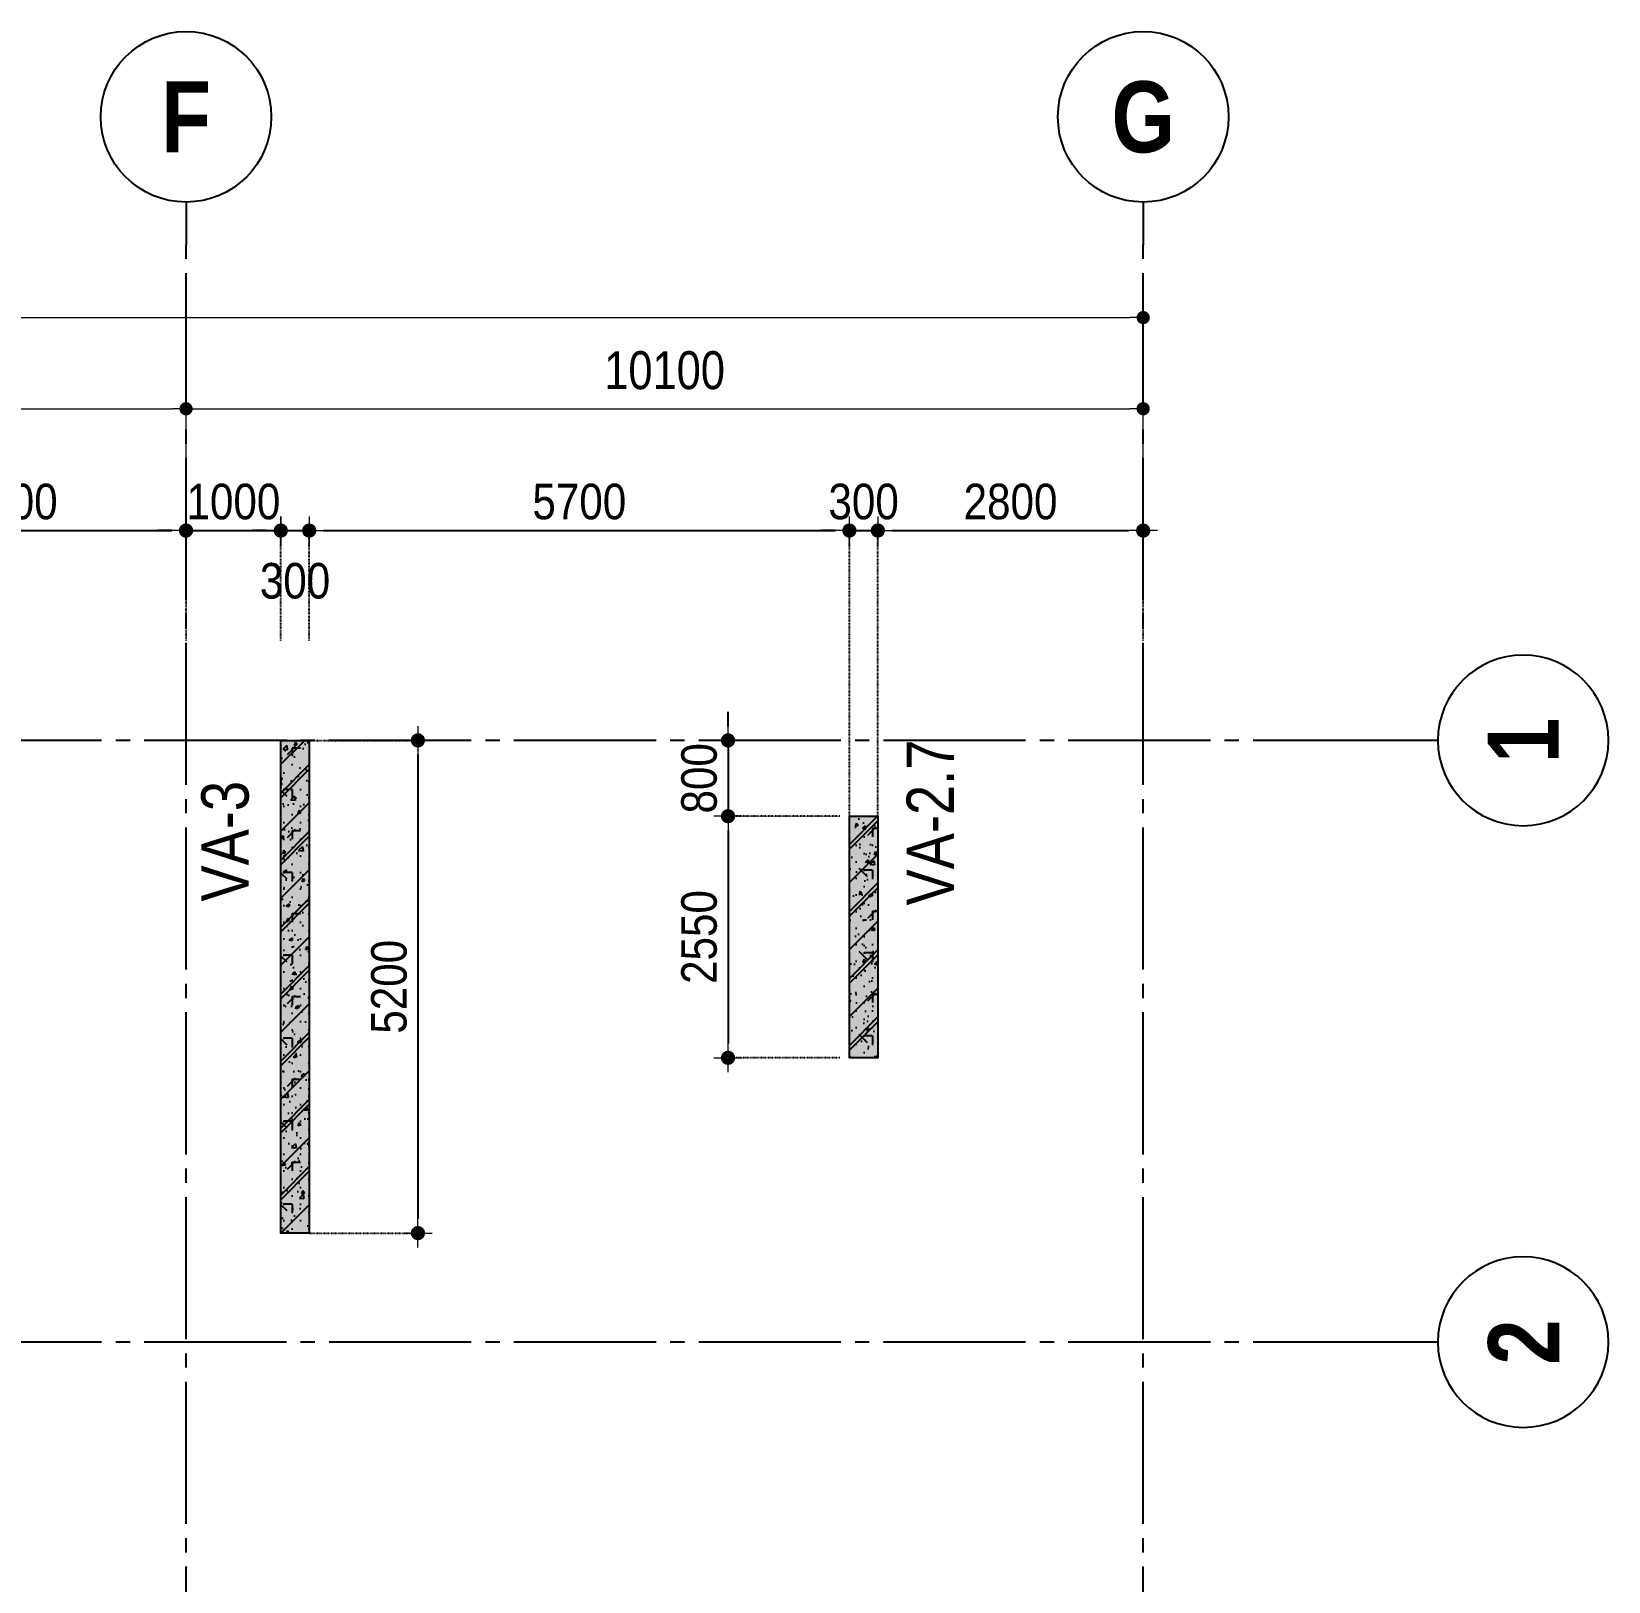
# Model space of a CAD drawing. Header units: millimetres. Extents: x -3973692 to -2843767, y 592734 to 838475.
# Drawn here: x -2905575 to -2888936, y 753354 to 769712 of the extents above; entities that cross this region are included whole.
import ezdxf
from ezdxf.enums import TextEntityAlignment as Align

# ---------------------------------------------------------------- set-up
doc = ezdxf.new("R2010")
doc.units = ezdxf.units.MM
doc.header["$MEASUREMENT"] = 0
doc.header["$PDMODE"] = 3
doc.header["$PDSIZE"] = -20
for name, pattern in [('CHG_XX_Luoi truc-Block A$0$MB_Luoi truc-150-TWA$0$Center101', [13, 10, -1, 1, -1]), ('DIVIDE2', [15.87499999999999, 6.349999999999998, -3.174999999999998, 0, -3.174999999999998, 0, -3.174999999999998]), ('HIDDEN5', [2.8375, 1.25, -1.5875])]:
    doc.linetypes.add(name, pattern=pattern)
doc.layers.get('0').update_dxf_attribs({"lineweight": 9})
doc.layers.get('Defpoints').update_dxf_attribs({"color": 10, "lineweight": 0})
for name, color, linetype, lineweight in [("'S_General_Dim_1", 1, 'Continuous', 18), ("'S_General_Divide_3 Intermediate", 3, 'DIVIDE2', 40), ('CHG_XX_Cot_Block A-T8-15$0$DBAO', 3, 'Continuous', 13), ('CHG_XX_Luoi truc-Block A$0$Dim 200', 1, 'Continuous', 5), ('TEXT', 7, 'Continuous', 15)]:
    doc.layers.add(name, color=color, linetype=linetype, lineweight=lineweight)
for name, color, linetype in [('CHG_XX_Cot_Block A-T8-15$0$mb_cot tang 14-17 twa$0$Concrete Hatch', 218, 'Continuous'), ('CHG_XX_Cot_Block A-T8-15$0$mb_cot tang 14-17 twa$0$Concrete Line', 6, 'Continuous'), ('CHG_XX_Cot_Block A-T8-15$0$mb_cot tang 14-17 twa$0$Concrete Solid', 216, 'Continuous'), ('CHG_XX_Luoi truc-Block A$0$MB_Luoi truc-150-TWA$0$Grid', 34, 'Continuous'), ('CHG_XX_Luoi truc-Block A$0$MB_Luoi truc-150-TWA$0$Grid Line', 251, 'CHG_XX_Luoi truc-Block A$0$MB_Luoi truc-150-TWA$0$Center101')]:
    doc.layers.add(name, color=color, linetype=linetype)
doc.styles.add('arial', font='arial.ttf', dxfattribs={"width": 0.85})
doc.styles.add('CHG_XX_Luoi truc-Block A$0$MB_Luoi truc-150-TWA$0$Grid A-F$0$VNI-HelveCB', font='')
doc.styles.add('CHG_XX_Luoi truc-Block A$0$Star-HelCon', font='')
doc.styles.add('TTP-HelCon', font='')
doc.styles.get('CHG_XX_Luoi truc-Block A$0$MB_Luoi truc-150-TWA$0$Grid A-F$0$VNI-HelveCB').set_extended_font_data('VNI-Helve-Condense', bold=True)
doc.styles.get('CHG_XX_Luoi truc-Block A$0$Star-HelCon').set_extended_font_data('VNI-Helve-Condense')
doc.styles.get('TTP-HelCon').set_extended_font_data('VNI-Helve-Condense')
doc.dimstyles.new('150', dxfattribs={"dimscale": 150, "dimtxt": 2.5, "dimasz": 1, "dimexe": 0, "dimexo": 0, "dimgap": 0.75, "dimtad": 1, "dimdec": 0, "dimzin": 9, "dimdsep": 46, "dimtxsty": 'arial', "dimblk1": 'DIMDOT', "dimblk2": 'DIMDOT', "dimsah": 1, "dimcen": 2, "dimdle": 3, "dimclre": 8, "dimclrt": 2, "dimadec": 0, "dimazin": 0, "dimtfac": 1, "dimtdec": 0, "dimtix": 1, "dimtmove": 2, "dimatfit": 3, "dimldrblk": 'DIMPIJL', "dimfxl": 1, "dimtvp": 1.8, "dimtolj": 1, "dimtzin": 0, "dimarcsym": 0})
doc.dimstyles.new('CHG_XX_Luoi truc-Block A$0$Dim 200', dxfattribs={"dimscale": 200, "dimtxt": 2, "dimasz": 0.7, "dimexe": 1, "dimexo": 1, "dimgap": 1, "dimtad": 1, "dimdec": 0, "dimzin": 12, "dimdsep": 46, "dimtxsty": 'CHG_XX_Luoi truc-Block A$0$Star-HelCon', "dimblk": 'CHG_XX_Luoi truc-Block A$0$_Dot', "dimcen": 1, "dimclrd": 256, "dimclre": 256, "dimclrt": 3, "dimadec": 0, "dimazin": 0, "dimtfac": 1, "dimtdec": 0, "dimtix": 1, "dimtmove": 2, "dimatfit": 3, "dimldrblk": 'CHG_XX_Luoi truc-Block A$0$HTT Arrow 30', "dimfxl": 1, "dimtolj": 1, "dimtzin": 0, "dimarcsym": 0})

# ---------------------------------------------------------------- blocks, each defined once
blk = doc.blocks.new('*U3016')
at = {"layer": 'CHG_XX_Luoi truc-Block A$0$MB_Luoi truc-150-TWA$0$Grid', "lineweight": -2}
blk.add_line((0, 470.0000000000001), (0, 467.0000000000001), dxfattribs=at)
blk.add_circle((0, 476.0000000000001), 6, dxfattribs=at)
at = {"layer": 'CHG_XX_Luoi truc-Block A$0$MB_Luoi truc-150-TWA$0$Grid Line'}
blk.add_line((0, 0), (0, 467.0000000000001), dxfattribs=at)
at = {"layer": 'CHG_XX_Luoi truc-Block A$0$MB_Luoi truc-150-TWA$0$Grid', "lineweight": -2, "style": 'CHG_XX_Luoi truc-Block A$0$MB_Luoi truc-150-TWA$0$Grid A-F$0$VNI-HelveCB'}
for tag, p in [('GRIDSUB', (0, 476.0000000000001)), ('GRID', (0, -9))]:
    blk.add_attdef(tag, text='', height=5, dxfattribs=at).set_placement(p, align=Align.MIDDLE)
blk = doc.blocks.new('CHG_XX_Luoi truc-Block A$0$_Dot')
at = {"color": 0, "linetype": 'ByBlock', "lineweight": -2}
blk.add_line((-0.5, 0), (-1, 0), dxfattribs=at)
at = {"color": 0, "linetype": 'ByBlock', "const_width": 0.5}
blk.add_lwpolyline([(-0.25, 0, 1), (0.25, 0, 1)], format="xyb", close=True, dxfattribs=at)
blk = doc.blocks.new('*D3009')
at = {"layer": 'CHG_XX_Luoi truc-Block A$0$Dim 200', "lineweight": -2, "transparency": 16777216}
for p, q in [((38150, 154891.4125687345), (38150, 155959.6356885452)), ((44550, 154891.4125687345), (44550, 155959.6356885452)), ((38290, 155759.6356885452), (44410, 155759.6356885452))]:
    blk.add_line(p, q, dxfattribs=at)
at = {"layer": 'Defpoints', "color": 0, "transparency": 16777216}
for p in [(44550, 155759.6356885452), (38150, 154691.4125687345), (44550, 154691.4125687345)]:
    blk.add_point(p, dxfattribs=at)
at = {"layer": 'CHG_XX_Luoi truc-Block A$0$Dim 200', "lineweight": -2, "transparency": 16777216, "xscale": 140, "yscale": 140, "zscale": 140, "rotation": 180}
blk.add_blockref('CHG_XX_Luoi truc-Block A$0$_Dot', (38150, 155759.6356885452), dxfattribs=at)
at = {"layer": 'CHG_XX_Luoi truc-Block A$0$Dim 200', "lineweight": -2, "transparency": 16777216, "xscale": 140, "yscale": 140, "zscale": 140}
blk.add_blockref('CHG_XX_Luoi truc-Block A$0$_Dot', (44550, 155759.6356885452), dxfattribs=at)
at = {"layer": 'CHG_XX_Luoi truc-Block A$0$Dim 200', "color": 3, "transparency": 16777216, "insert": (41350, 156163.9023552119), "char_height": 400, "attachment_point": 5, "style": 'CHG_XX_Luoi truc-Block A$0$Star-HelCon'}
blk.add_mtext('\\A1;6400', dxfattribs=at)
blk = doc.blocks.new('CHG_XX_Luoi truc-Block A$0$HTT Arrow 30')
blk.add_hatch(color=256).paths.add_polyline_path([(-2.5, 0.3750000000000002), (-2.5, -0.3749999999999998), (0, 0)])
at = {"color": 0, "linetype": 'ByBlock', "lineweight": -2}
for p, q in [((0, 0), (-2.5, 0.3750000000000002)), ((-2.5, -0.3749999999999998), (-2.5, 0.3750000000000002)), ((0, 0), (-2.5, -0.3749999999999998))]:
    blk.add_line(p, q, dxfattribs=at)
blk = doc.blocks.new('*D3010')
at = {"layer": 'CHG_XX_Luoi truc-Block A$0$Dim 200', "lineweight": -2, "transparency": 16777216}
for p, q in [((-1.031468626855521e-13, 154891.4125687345), (2.117720963990976e-14, 156921.7787512456)), ((54650, 154891.4125687345), (54650, 156921.7787512456)), ((140, 156721.7787512456), (54510, 156721.7787512456))]:
    blk.add_line(p, q, dxfattribs=at)
at = {"layer": 'Defpoints', "color": 0, "transparency": 16777216}
for p in [(54650, 156721.7787512456), (-1.153933306770256e-13, 154691.4125687345), (54650, 154691.4125687345)]:
    blk.add_point(p, dxfattribs=at)
at = {"layer": 'CHG_XX_Luoi truc-Block A$0$Dim 200', "lineweight": -2, "transparency": 16777216, "xscale": 140, "yscale": 140, "zscale": 140, "rotation": 180}
blk.add_blockref('CHG_XX_Luoi truc-Block A$0$_Dot', (8.930741648436222e-15, 156721.7787512456), dxfattribs=at)
at = {"layer": 'CHG_XX_Luoi truc-Block A$0$Dim 200', "lineweight": -2, "transparency": 16777216, "xscale": 140, "yscale": 140, "zscale": 140}
blk.add_blockref('CHG_XX_Luoi truc-Block A$0$_Dot', (54650, 156721.7787512456), dxfattribs=at)
at = {"layer": 'CHG_XX_Luoi truc-Block A$0$Dim 200', "color": 3, "transparency": 16777216, "insert": (27325, 157126.0454179123), "char_height": 400, "attachment_point": 5, "style": 'CHG_XX_Luoi truc-Block A$0$Star-HelCon'}
blk.add_mtext('\\A1;54650', dxfattribs=at)
blk = doc.blocks.new('*D3012')
at = {"layer": 'CHG_XX_Luoi truc-Block A$0$Dim 200', "lineweight": -2, "transparency": 16777216}
for p, q in [((44550, 154891.4125687345), (44550, 155959.6356885452)), ((54650, 154891.4125687345), (54650, 155959.6356885452)), ((44690, 155759.6356885452), (54510, 155759.6356885452))]:
    blk.add_line(p, q, dxfattribs=at)
at = {"layer": 'Defpoints', "color": 0, "transparency": 16777216}
for p in [(54650, 155759.6356885452), (44550, 154691.4125687345), (54650, 154691.4125687345)]:
    blk.add_point(p, dxfattribs=at)
at = {"layer": 'CHG_XX_Luoi truc-Block A$0$Dim 200', "lineweight": -2, "transparency": 16777216, "xscale": 140, "yscale": 140, "zscale": 140, "rotation": 180}
blk.add_blockref('CHG_XX_Luoi truc-Block A$0$_Dot', (44550, 155759.6356885452), dxfattribs=at)
at = {"layer": 'CHG_XX_Luoi truc-Block A$0$Dim 200', "lineweight": -2, "transparency": 16777216, "xscale": 140, "yscale": 140, "zscale": 140}
blk.add_blockref('CHG_XX_Luoi truc-Block A$0$_Dot', (54650, 155759.6356885452), dxfattribs=at)
at = {"layer": 'CHG_XX_Luoi truc-Block A$0$Dim 200', "color": 3, "transparency": 16777216, "insert": (49600, 156163.9023552119), "char_height": 400, "attachment_point": 5, "style": 'CHG_XX_Luoi truc-Block A$0$Star-HelCon'}
blk.add_mtext('\\A1;10100', dxfattribs=at)
blk = doc.blocks.new('*U3014')
at = {"layer": 'CHG_XX_Luoi truc-Block A$0$MB_Luoi truc-150-TWA$0$Grid', "lineweight": -2}
blk.add_line((0, -3), (0, 0), dxfattribs=at)
blk.add_circle((0, -9), 6, dxfattribs=at)
at = {"layer": 'CHG_XX_Luoi truc-Block A$0$MB_Luoi truc-150-TWA$0$Grid Line'}
blk.add_line((0, 0), (0, 404), dxfattribs=at)
at = {"layer": 'CHG_XX_Luoi truc-Block A$0$MB_Luoi truc-150-TWA$0$Grid', "lineweight": -2, "style": 'CHG_XX_Luoi truc-Block A$0$MB_Luoi truc-150-TWA$0$Grid A-F$0$VNI-HelveCB'}
for tag, p in [('GRIDSUB', (0, 413)), ('GRID', (0, -9))]:
    blk.add_attdef(tag, text='', height=5, dxfattribs=at).set_placement(p, align=Align.MIDDLE)
blk = doc.blocks.new('*U3013')
at = {"layer": 'CHG_XX_Luoi truc-Block A$0$MB_Luoi truc-150-TWA$0$Grid', "lineweight": -2}
blk.add_line((0, -3), (0, 0), dxfattribs=at)
blk.add_circle((0, -9), 6, dxfattribs=at)
at = {"layer": 'CHG_XX_Luoi truc-Block A$0$MB_Luoi truc-150-TWA$0$Grid Line'}
blk.add_line((0, 0), (0, 403), dxfattribs=at)
at = {"layer": 'CHG_XX_Luoi truc-Block A$0$MB_Luoi truc-150-TWA$0$Grid', "lineweight": -2, "style": 'CHG_XX_Luoi truc-Block A$0$MB_Luoi truc-150-TWA$0$Grid A-F$0$VNI-HelveCB'}
for tag, p in [('GRIDSUB', (0, 412)), ('GRID', (0, -9))]:
    blk.add_attdef(tag, text='', height=5, dxfattribs=at).set_placement(p, align=Align.MIDDLE)
blk = doc.blocks.new('*U3169')
at = {"layer": 'CHG_XX_Cot_Block A-T8-15$0$mb_cot tang 14-17 twa$0$Concrete Hatch'}
h = blk.add_hatch(dxfattribs=at)
h.set_pattern_fill('CONCRETE', color=256, scale=50, style=0, pattern_type=2)
h.set_pattern_definition([(45, (3649.999999999999, -250.0000000000001), (-176.7766952966369, 176.7766952966369), []), (45, (3649.999999999999, -200.0000000000001), (-353.5533905932737, 353.5533905932738), []), (49.99999999999999, (3649.999999999999, -250.0000000000001), (358.6300913003767, -31.37606749129755), [37.5, -412.5]), (355, (3649.999999999999, -250.0000000000001), (-69.3756668065, 376.0960668500059), [30, -330]), (100.4514, (3679.885839999999, -252.6146700000001), (289.2546908570108, 344.7197710304768), [31.870095, -350.571056]), (46.18420000000001, (3649.999999999999, -150.0000000000001), (533.6205243128222, -82.75950716450905), [56.25, -618.75]), (96.6356, (3694.468372499999, -156.8966535000002), (467.3313527743517, 487.0589354502209), [47.805144, -525.8565]), (351.1842, (3649.999999999999, -150.0000000000001), (467.3309725668136, 487.0593004626623), [45, -495]), (21, (3699.999999999999, -175.0000000000001), (298.4535260592309, -201.3094453326694), [37.5, -412.5]), (326.0000000000001, (3699.999999999999, -175.0000000000001), (121.6576659607909, 362.5750225234265), [30, -330]), (71.4514, (3724.871116499999, -191.7758030000001), (420.111314290745, 161.2652483549762), [31.870095, -350.571056]), (37.50000000000001, (3649.999999999999, -250.0000000000001), (6.079927658645334, 166.4469269156558), [0, -326, 0, -335, 0, -331.25]), (7.499999999999999, (3649.999999999999, -250.0000000000001), (131.5347687210743, 197.2058559411801), [0, -191, 0, -318.5, 0, -126.25]), (327.5, (3538.499999999999, -250.0000000000001), (266.9112180862045, -11.2774358671899), [0, -125, 0, -390, 0, -517.5]), (317.5, (3488.499999999999, -250.0000000000001), (291.5930846711931, 50.05249116615882), [0, -162.5, 0, -259, 0, -367.5]), (0, (3824.999999999999, -75.00000000000014), (0, 875), [87.5, -787.5]), (0, (4087.499999999999, 99.99999999999986), (0, 875), [87.5, -787.5]), (0, (3912.499999999999, 449.9999999999998), (0, 875), [87.5, -350, 87.5, -350]), (90, (3824.999999999999, -75.00000000000014), (-875, 5.35782974626967e-14), [87.5, -787.5]), (90, (3912.499999999999, 449.9999999999998), (-875, 5.35782974626967e-14), [87.5, -787.5]), (90, (4174.999999999999, 99.99999999999986), (-875, 5.35782974626967e-14), [87.5, -787.5]), (90, (4349.999999999999, 362.4999999999999), (-875, 5.35782974626967e-14), [87.5, -787.5]), (135, (3912.499999999999, -75.00000000000014), (-875.016357447105, 8.881784197001252e-14), [123.76, -1113.7]), (135, (3999.999999999999, 449.9999999999998), (-875.016357447105, 8.881784197001252e-14), [123.76, -1113.7]), (45, (4087.499999999999, 99.99999999999986), (8.881784197001252e-14, 875.016357447105), [123.76, -247.485, 123.76, -742.455]), (0, (3474.999999999999, -250.0000000000001), (87.5, 87.5), [-175, 0])])
h.paths.add_polyline_path([(-750, 50), (-750, -250.0000000000001), (4449.999999999999, -250.0000000000003), (4449.999999999999, 50)])
at = {"layer": 'CHG_XX_Cot_Block A-T8-15$0$mb_cot tang 14-17 twa$0$Concrete Solid'}
blk.add_hatch(color=256, dxfattribs=at).paths.add_polyline_path([(-750, 50), (-750, -250.0000000000001), (4449.999999999999, -250.0000000000003), (4449.999999999999, 50)])
at = {"layer": 'CHG_XX_Cot_Block A-T8-15$0$mb_cot tang 14-17 twa$0$Concrete Line'}
blk.add_lwpolyline([(-750, 50), (-750, -250.0000000000001), (4449.999999999999, -250.0000000000003), (4449.999999999999, 50)], close=True, dxfattribs=at)
blk = doc.blocks.new('*U3160')
at = {"layer": 'CHG_XX_Cot_Block A-T8-15$0$mb_cot tang 14-17 twa$0$Concrete Hatch'}
h = blk.add_hatch(dxfattribs=at)
h.set_pattern_fill('CONCRETE', color=256, scale=50, style=0, pattern_type=2)
h.set_pattern_definition([(45, (1000.000000000001, -249.9999999999999), (-176.7766952966369, 176.7766952966369), []), (45, (1000.000000000001, -199.9999999999999), (-353.5533905932737, 353.5533905932738), []), (49.99999999999999, (1000.000000000001, -249.9999999999999), (358.6300913003767, -31.37606749129755), [37.5, -412.5]), (355, (1000.000000000001, -249.9999999999999), (-69.3756668065, 376.0960668500059), [30, -330]), (100.4514, (1029.885840000001, -252.6146699999999), (289.2546908570108, 344.7197710304768), [31.870095, -350.571056]), (46.18420000000001, (1000.000000000001, -149.9999999999999), (533.6205243128222, -82.75950716450905), [56.25, -618.75]), (96.6356, (1044.468372500001, -156.8966534999999), (467.3313527743517, 487.0589354502209), [47.805144, -525.8565]), (351.1842, (1000.000000000001, -149.9999999999999), (467.3309725668136, 487.0593004626623), [45, -495]), (21, (1050.000000000001, -174.9999999999999), (298.4535260592309, -201.3094453326694), [37.5, -412.5]), (326.0000000000001, (1050.000000000001, -174.9999999999999), (121.6576659607909, 362.5750225234265), [30, -330]), (71.4514, (1074.871116500001, -191.7758029999999), (420.111314290745, 161.2652483549762), [31.870095, -350.571056]), (37.50000000000001, (1000.000000000001, -249.9999999999999), (6.079927658645334, 166.4469269156558), [0, -326, 0, -335, 0, -331.25]), (7.499999999999999, (1000.000000000001, -249.9999999999999), (131.5347687210743, 197.2058559411801), [0, -191, 0, -318.5, 0, -126.25]), (327.5, (888.5000000000014, -249.9999999999999), (266.9112180862045, -11.2774358671899), [0, -125, 0, -390, 0, -517.5]), (317.5, (838.5000000000014, -249.9999999999999), (291.5930846711931, 50.05249116615882), [0, -162.5, 0, -259, 0, -367.5]), (0, (1175.000000000001, -74.99999999999989), (0, 875), [87.5, -787.5]), (0, (1437.500000000002, 100.0000000000001), (0, 875), [87.5, -787.5]), (0, (1262.500000000001, 450.0000000000001), (0, 875), [87.5, -350, 87.5, -350]), (90, (1175.000000000001, -74.99999999999989), (-875, 5.35782974626967e-14), [87.5, -787.5]), (90, (1262.500000000001, 450.0000000000001), (-875, 5.35782974626967e-14), [87.5, -787.5]), (90, (1525.000000000002, 100.0000000000001), (-875, 5.35782974626967e-14), [87.5, -787.5]), (90, (1700.000000000002, 362.5000000000001), (-875, 5.35782974626967e-14), [87.5, -787.5]), (135, (1262.500000000001, -74.99999999999989), (-875.016357447105, 8.881784197001252e-14), [123.76, -1113.7]), (135, (1350.000000000001, 450.0000000000001), (-875.016357447105, 8.881784197001252e-14), [123.76, -1113.7]), (45, (1437.500000000002, 100.0000000000001), (8.881784197001252e-14, 875.016357447105), [123.76, -247.485, 123.76, -742.455]), (0, (825.0000000000014, -249.9999999999999), (87.5, 87.5), [-175, 0])])
h.paths.add_polyline_path([(-750, 50), (-750, -249.9999999999999), (1800.000000000001, -250), (1800.000000000001, 50)])
at = {"layer": 'CHG_XX_Cot_Block A-T8-15$0$mb_cot tang 14-17 twa$0$Concrete Solid'}
blk.add_hatch(color=256, dxfattribs=at).paths.add_polyline_path([(-750, 50), (-750, -249.9999999999999), (1800.000000000001, -250), (1800.000000000001, 50)])
at = {"layer": 'CHG_XX_Cot_Block A-T8-15$0$mb_cot tang 14-17 twa$0$Concrete Line'}
blk.add_lwpolyline([(-750, 50), (-750, -249.9999999999999), (1800.000000000001, -250), (1800.000000000001, 50)], close=True, dxfattribs=at)
blk = doc.blocks.new('DIMDOT')
for p, q in [((1, 0), (-1, 0)), ((0, -1), (0, 1))]:
    blk.add_line(p, q)
at = {"const_width": 0.5}
blk.add_lwpolyline([(-0.25, 0, 1), (0.25, 0, 1)], format="xyb", close=True, dxfattribs=at)
blk = doc.blocks.new('*D720')
at = {"layer": "'S_General_Dim_1", "color": 8, "linetype": 'HIDDEN5', "lineweight": -2, "transparency": 16777216}
for p, q in [((-2907645.198556936, 763281.0114495947), (-2907645.198556936, 764445.123200937)), ((-2903945.198556936, 763281.0114495947), (-2903945.198556936, 764445.123200937))]:
    blk.add_line(p, q, dxfattribs=at)
at = {"layer": "'S_General_Dim_1", "color": 0, "lineweight": -2, "transparency": 16777216}
blk.add_line((-2907495.198556936, 764445.123200937), (-2904095.198556936, 764445.123200937), dxfattribs=at)
at = {"layer": 'Defpoints', "color": 0, "transparency": 16777216}
for p in [(-2903945.198556936, 764445.123200937), (-2907645.198556936, 763281.0114495947), (-2903945.198556936, 763281.0114495947)]:
    blk.add_point(p, dxfattribs=at)
at = {"layer": "'S_General_Dim_1", "color": 0, "lineweight": -2, "transparency": 16777216, "xscale": 150, "yscale": 150, "zscale": 150, "rotation": 180}
blk.add_blockref('DIMDOT', (-2907645.198556936, 764445.123200937), dxfattribs=at)
at = {"layer": "'S_General_Dim_1", "color": 0, "lineweight": -2, "transparency": 16777216, "xscale": 150, "yscale": 150, "zscale": 150}
blk.add_blockref('DIMDOT', (-2903945.198556936, 764445.123200937), dxfattribs=at)
at = {"layer": "'S_General_Dim_1", "color": 2, "transparency": 16777216, "insert": (-2905795.198556936, 764749.2159703777), "char_height": 375, "attachment_point": 5, "style": 'arial'}
blk.add_mtext('\\A1;3700', dxfattribs=at)
blk = doc.blocks.new('DIMPIJL')
at = {"linetype": 'ByBlock'}
blk.add_solid([(-2.5, 0.4166666666666686), (-2.5, -0.4166666666666686), (0, 0)], dxfattribs=at)
blk = doc.blocks.new('*D721')
at = {"layer": "'S_General_Dim_1", "color": 0, "lineweight": -2, "transparency": 16777216}
for p, q in [((-2904095.198556936, 764445.123200937), (-2904245.198556936, 764445.123200937)), ((-2903945.198556936, 764445.123200937), (-2902945.198556936, 764445.123200937)), ((-2902795.198556936, 764445.123200937), (-2902645.198556936, 764445.123200937))]:
    blk.add_line(p, q, dxfattribs=at)
at = {"layer": "'S_General_Dim_1", "color": 8, "linetype": 'HIDDEN5', "lineweight": -2, "transparency": 16777216}
for p, q in [((-2903945.198556936, 763281.0114495947), (-2903945.198556936, 764445.123200937)), ((-2902945.198556936, 763281.0114495947), (-2902945.198556936, 764445.123200937))]:
    blk.add_line(p, q, dxfattribs=at)
at = {"layer": 'Defpoints', "color": 0, "transparency": 16777216}
for p in [(-2902945.198556936, 764445.123200937), (-2903945.198556936, 763281.0114495947), (-2902945.198556936, 763281.0114495947)]:
    blk.add_point(p, dxfattribs=at)
at = {"layer": "'S_General_Dim_1", "color": 0, "lineweight": -2, "transparency": 16777216, "xscale": 150, "yscale": 150, "zscale": 150}
blk.add_blockref('DIMDOT', (-2903945.198556936, 764445.123200937), dxfattribs=at)
at = {"layer": "'S_General_Dim_1", "color": 0, "lineweight": -2, "transparency": 16777216, "xscale": 150, "yscale": 150, "zscale": 150, "rotation": 180}
blk.add_blockref('DIMDOT', (-2902945.198556936, 764445.123200937), dxfattribs=at)
at = {"layer": "'S_General_Dim_1", "color": 2, "transparency": 16777216, "insert": (-2903445.198556936, 764749.0880713327), "char_height": 375, "attachment_point": 5, "style": 'arial'}
blk.add_mtext('\\A1;1000', dxfattribs=at)
blk = doc.blocks.new('*D722')
at = {"layer": "'S_General_Dim_1", "color": 0, "lineweight": -2, "transparency": 16777216}
for p, q in [((-2903095.198556936, 764445.123200937), (-2903245.198556936, 764445.123200937)), ((-2902945.198556936, 764445.123200937), (-2902645.198556936, 764445.123200937)), ((-2902495.198556936, 764445.123200937), (-2902345.198556936, 764445.123200937))]:
    blk.add_line(p, q, dxfattribs=at)
at = {"layer": "'S_General_Dim_1", "color": 8, "linetype": 'HIDDEN5', "lineweight": -2, "transparency": 16777216}
for p, q in [((-2902945.198556936, 763281.0114495947), (-2902945.198556936, 764445.123200937)), ((-2902645.198556936, 763281.0114495947), (-2902645.198556936, 764445.123200937))]:
    blk.add_line(p, q, dxfattribs=at)
at = {"layer": 'Defpoints', "color": 0, "transparency": 16777216}
for p in [(-2902645.198556936, 764445.123200937), (-2902945.198556936, 763281.0114495947), (-2902645.198556936, 763281.0114495947)]:
    blk.add_point(p, dxfattribs=at)
at = {"layer": "'S_General_Dim_1", "color": 0, "lineweight": -2, "transparency": 16777216, "xscale": 150, "yscale": 150, "zscale": 150}
blk.add_blockref('DIMDOT', (-2902945.198556936, 764445.123200937), dxfattribs=at)
at = {"layer": "'S_General_Dim_1", "color": 0, "lineweight": -2, "transparency": 16777216, "xscale": 150, "yscale": 150, "zscale": 150, "rotation": 180}
blk.add_blockref('DIMDOT', (-2902645.198556936, 764445.123200937), dxfattribs=at)
at = {"layer": "'S_General_Dim_1", "color": 2, "transparency": 16777216, "insert": (-2902795.198557002, 763912.9348088264), "char_height": 375, "attachment_point": 5, "style": 'arial'}
blk.add_mtext('\\A1;300', dxfattribs=at)
blk = doc.blocks.new('*D723')
at = {"layer": "'S_General_Dim_1", "color": 8, "linetype": 'HIDDEN5', "lineweight": -2, "transparency": 16777216}
for p, q in [((-2902645.198556936, 763281.0114495947), (-2902645.198556936, 764445.123200937)), ((-2896945.198556936, 763281.0114495947), (-2896945.198556936, 764445.123200937))]:
    blk.add_line(p, q, dxfattribs=at)
at = {"layer": "'S_General_Dim_1", "color": 0, "lineweight": -2, "transparency": 16777216}
blk.add_line((-2902495.198556936, 764445.123200937), (-2897095.198556936, 764445.123200937), dxfattribs=at)
at = {"layer": 'Defpoints', "color": 0, "transparency": 16777216}
for p in [(-2896945.198556936, 764445.123200937), (-2902645.198556936, 763281.0114495947), (-2896945.198556936, 763281.0114495947)]:
    blk.add_point(p, dxfattribs=at)
at = {"layer": "'S_General_Dim_1", "color": 0, "lineweight": -2, "transparency": 16777216, "xscale": 150, "yscale": 150, "zscale": 150, "rotation": 180}
blk.add_blockref('DIMDOT', (-2902645.198556936, 764445.123200937), dxfattribs=at)
at = {"layer": "'S_General_Dim_1", "color": 0, "lineweight": -2, "transparency": 16777216, "xscale": 150, "yscale": 150, "zscale": 150}
blk.add_blockref('DIMDOT', (-2896945.198556936, 764445.123200937), dxfattribs=at)
at = {"layer": "'S_General_Dim_1", "color": 2, "transparency": 16777216, "insert": (-2899795.198556936, 764749.0880713327), "char_height": 375, "attachment_point": 5, "style": 'arial'}
blk.add_mtext('\\A1;5700', dxfattribs=at)
blk = doc.blocks.new('*D724')
at = {"layer": "'S_General_Dim_1", "color": 0, "lineweight": -2, "transparency": 16777216}
for p, q in [((-2897095.198556936, 764445.123200937), (-2897245.198556936, 764445.123200937)), ((-2896945.198556936, 764445.123200937), (-2896645.198556936, 764445.123200937)), ((-2896495.198556936, 764445.123200937), (-2896345.198556936, 764445.123200937))]:
    blk.add_line(p, q, dxfattribs=at)
at = {"layer": "'S_General_Dim_1", "color": 8, "linetype": 'HIDDEN5', "lineweight": -2, "transparency": 16777216}
for p, q in [((-2896945.198556936, 761431.0114495861), (-2896945.198556936, 764445.123200937)), ((-2896645.198556936, 761431.0114495861), (-2896645.198556936, 764445.123200937))]:
    blk.add_line(p, q, dxfattribs=at)
at = {"layer": 'Defpoints', "color": 0, "transparency": 16777216}
for p in [(-2896645.198556936, 764445.123200937), (-2896945.198556936, 761431.0114495861), (-2896645.198556936, 761431.0114495861)]:
    blk.add_point(p, dxfattribs=at)
at = {"layer": "'S_General_Dim_1", "color": 0, "lineweight": -2, "transparency": 16777216, "xscale": 150, "yscale": 150, "zscale": 150}
blk.add_blockref('DIMDOT', (-2896945.198556936, 764445.123200937), dxfattribs=at)
at = {"layer": "'S_General_Dim_1", "color": 0, "lineweight": -2, "transparency": 16777216, "xscale": 150, "yscale": 150, "zscale": 150, "rotation": 180}
blk.add_blockref('DIMDOT', (-2896645.198556936, 764445.123200937), dxfattribs=at)
at = {"layer": "'S_General_Dim_1", "color": 2, "transparency": 16777216, "insert": (-2896795.198556936, 764749.2159703777), "char_height": 375, "attachment_point": 5, "style": 'arial'}
blk.add_mtext('\\A1;300', dxfattribs=at)
blk = doc.blocks.new('*D725')
at = {"layer": "'S_General_Dim_1", "color": 8, "linetype": 'HIDDEN5', "lineweight": -2, "transparency": 16777216}
for p, q in [((-2896645.198556936, 761431.0114495861), (-2896645.198556936, 764445.123200937)), ((-2893845.198556936, 763281.0114495947), (-2893845.198556936, 764445.123200937))]:
    blk.add_line(p, q, dxfattribs=at)
at = {"layer": "'S_General_Dim_1", "color": 0, "lineweight": -2, "transparency": 16777216}
blk.add_line((-2896495.198556936, 764445.123200937), (-2893995.198556936, 764445.123200937), dxfattribs=at)
at = {"layer": 'Defpoints', "color": 0, "transparency": 16777216}
for p in [(-2893845.198556936, 764445.123200937), (-2893845.198556936, 763281.0114495947), (-2896645.198556936, 761431.0114495861)]:
    blk.add_point(p, dxfattribs=at)
at = {"layer": "'S_General_Dim_1", "color": 0, "lineweight": -2, "transparency": 16777216, "xscale": 150, "yscale": 150, "zscale": 150, "rotation": 180}
blk.add_blockref('DIMDOT', (-2896645.198556936, 764445.123200937), dxfattribs=at)
at = {"layer": "'S_General_Dim_1", "color": 0, "lineweight": -2, "transparency": 16777216, "xscale": 150, "yscale": 150, "zscale": 150}
blk.add_blockref('DIMDOT', (-2893845.198556936, 764445.123200937), dxfattribs=at)
at = {"layer": "'S_General_Dim_1", "color": 2, "transparency": 16777216, "insert": (-2895245.198556936, 764749.0880713327), "char_height": 375, "attachment_point": 5, "style": 'arial'}
blk.add_mtext('\\A1;2800', dxfattribs=at)
blk = doc.blocks.new('*D727')
at = {"layer": "'S_General_Dim_1", "color": 8, "linetype": 'HIDDEN5', "lineweight": -2, "transparency": 16777216}
for p, q in [((-2902645.198556807, 762230.6471381313), (-2901498.295127084, 762230.6471381313)), ((-2902645.198556807, 757030.6471433486), (-2901498.295127084, 757030.6471433486))]:
    blk.add_line(p, q, dxfattribs=at)
at = {"layer": "'S_General_Dim_1", "color": 0, "lineweight": -2, "transparency": 16777216}
blk.add_line((-2901498.295127084, 762080.6471381313), (-2901498.295127084, 757180.6471433486), dxfattribs=at)
at = {"layer": 'Defpoints', "color": 0, "transparency": 16777216}
for p in [(-2902645.198556807, 762230.6471381313), (-2902645.198556807, 757030.6471433486), (-2901498.295127084, 757030.6471433486)]:
    blk.add_point(p, dxfattribs=at)
at = {"layer": "'S_General_Dim_1", "color": 0, "lineweight": -2, "transparency": 16777216, "xscale": 150, "yscale": 150, "zscale": 150}
for p, rotation in [((-2901498.295127084, 762230.6471381313), 90), ((-2901498.295127084, 757030.6471433486), 270)]:
    blk.add_blockref('DIMDOT', p, dxfattribs=dict(at, rotation=rotation))
at = {"layer": "'S_General_Dim_1", "color": 2, "transparency": 16777216, "insert": (-2901802.25999748, 759630.6471407408), "char_height": 375, "attachment_point": 5, "rotation": 90, "style": 'arial'}
blk.add_mtext('\\A1;5200', dxfattribs=at)
blk = doc.blocks.new('*D732')
at = {"layer": "'S_General_Dim_1", "color": 0, "lineweight": -2, "transparency": 16777216}
for p, q in [((-2898225.852135266, 762380.6471381313), (-2898225.852135266, 762530.6471381313)), ((-2898225.852135266, 762230.6471381313), (-2898225.852135266, 761430.6471328827)), ((-2898225.852135266, 761280.6471328827), (-2898225.852135266, 761130.6471328827))]:
    blk.add_line(p, q, dxfattribs=at)
at = {"layer": "'S_General_Dim_1", "color": 8, "linetype": 'HIDDEN5', "lineweight": -2, "transparency": 16777216}
for p, q in [((-2897257.110984953, 762230.6471381313), (-2898225.852135266, 762230.6471381313)), ((-2897045.198556937, 761430.6471328827), (-2898225.852135266, 761430.6471328827))]:
    blk.add_line(p, q, dxfattribs=at)
at = {"layer": 'Defpoints', "color": 0, "transparency": 16777216}
for p in [(-2897257.110984953, 762230.6471381313), (-2898225.852135266, 761430.6471328827), (-2897045.198556937, 761430.6471328827)]:
    blk.add_point(p, dxfattribs=at)
at = {"layer": "'S_General_Dim_1", "color": 0, "lineweight": -2, "transparency": 16777216, "xscale": 150, "yscale": 150, "zscale": 150}
for p, rotation in [((-2898225.852135266, 762230.6471381313), 270), ((-2898225.852135266, 761430.6471328827), 90)]:
    blk.add_blockref('DIMDOT', p, dxfattribs=dict(at, rotation=rotation))
at = {"layer": "'S_General_Dim_1", "color": 2, "transparency": 16777216, "insert": (-2898529.817005661, 761830.6471355078), "char_height": 375, "attachment_point": 5, "rotation": 90, "style": 'arial'}
blk.add_mtext('\\A1;800', dxfattribs=at)
blk = doc.blocks.new('*D733')
at = {"layer": "'S_General_Dim_1", "color": 8, "linetype": 'HIDDEN5', "lineweight": -2, "transparency": 16777216}
for p, q in [((-2897045.198556937, 761430.6471328827), (-2898225.852135268, 761430.6471328827)), ((-2897045.198556937, 758880.6471328827), (-2898225.852135268, 758880.6471328827))]:
    blk.add_line(p, q, dxfattribs=at)
at = {"layer": "'S_General_Dim_1", "color": 0, "lineweight": -2, "transparency": 16777216}
blk.add_line((-2898225.852135268, 761280.6471328827), (-2898225.852135268, 759030.6471328827), dxfattribs=at)
at = {"layer": 'Defpoints', "color": 0, "transparency": 16777216}
for p in [(-2897045.198556937, 761430.6471328827), (-2898225.852135268, 758880.6471328827), (-2897045.198556937, 758880.6471328827)]:
    blk.add_point(p, dxfattribs=at)
at = {"layer": "'S_General_Dim_1", "color": 0, "lineweight": -2, "transparency": 16777216, "xscale": 150, "yscale": 150, "zscale": 150}
for p, rotation in [((-2898225.852135268, 761430.6471328827), 90), ((-2898225.852135268, 758880.6471328827), 270)]:
    blk.add_blockref('DIMDOT', p, dxfattribs=dict(at, rotation=rotation))
at = {"layer": "'S_General_Dim_1", "color": 2, "transparency": 16777216, "insert": (-2898529.817005663, 760155.6471328835), "char_height": 375, "attachment_point": 5, "rotation": 90, "style": 'arial'}
blk.add_mtext('\\A1;2550', dxfattribs=at)
blk = doc.blocks.new('a')
at = {"layer": 'TEXT', "color": 3, "style": 'TTP-HelCon'}
for s, p in [('VA-2.7', (52653.23059430905, -1732.781148615992)), ('VA-3', (45210.78031963157, -1691.081610463094))]:
    blk.add_text(s, height=500, rotation=90, dxfattribs=at).set_placement(p)
blk = doc.blocks.new('CHG_XX_Luoi truc-Block A')
at = {"layer": 'CHG_XX_Luoi truc-Block A$0$MB_Luoi truc-150-TWA$0$Grid'}
ref = blk.add_blockref('*U3016', (44550, 87440.67921933654), dxfattribs=dict(at, xscale=150, yscale=150, zscale=150))
ref.add_attrib('GRIDSUB', 'F', dxfattribs={"lineweight": -2, "height": 750, "style": 'CHG_XX_Luoi truc-Block A$0$MB_Luoi truc-150-TWA$0$Grid A-F$0$VNI-HelveCB'}).set_placement((44550, 158840.6792193365), align=Align.MIDDLE)
ref = blk.add_blockref('*U3016', (54650, 87440.67921933654), dxfattribs=dict(at, xscale=150, yscale=150, zscale=150))
ref.add_attrib('GRIDSUB', 'G', dxfattribs={"lineweight": -2, "height": 750, "style": 'CHG_XX_Luoi truc-Block A$0$MB_Luoi truc-150-TWA$0$Grid A-F$0$VNI-HelveCB'}).set_placement((54650, 158840.6792193365), align=Align.MIDDLE)
ref = blk.add_blockref('*U3013', (57309.50927037185, 152259.6356885452), dxfattribs=dict(at, xscale=-150, yscale=150, zscale=150, rotation=90))
ref.add_attrib('GRID', '1', dxfattribs={"lineweight": -2, "height": 750, "rotation": 90, "style": 'CHG_XX_Luoi truc-Block A$0$MB_Luoi truc-150-TWA$0$Grid A-F$0$VNI-HelveCB'}).set_placement((58659.50927037183, 152259.6356885452), align=Align.MIDDLE)
ref = blk.add_blockref('*U3014', (57309.50927037185, 145909.6356885452), dxfattribs=dict(at, xscale=-150, yscale=150, zscale=150, rotation=90))
ref.add_attrib('GRID', '2', dxfattribs={"lineweight": -2, "height": 750, "rotation": 90, "style": 'CHG_XX_Luoi truc-Block A$0$MB_Luoi truc-150-TWA$0$Grid A-F$0$VNI-HelveCB'}).set_placement((58659.50927037183, 145909.6356885452), align=Align.MIDDLE)
at = {"layer": 'CHG_XX_Luoi truc-Block A$0$Dim 200'}
for base, p1, p2, picture, middle in [((54650, 156721.7787512456), (-1.153933306770256e-13, 154691.4125687345), (54650, 154691.4125687345), '*D3010', (27325, 157126.0454179123)), ((44550, 155759.6356885452), (38150, 154691.4125687345), (44550, 154691.4125687345), '*D3009', (41350, 156163.9023552119)), ((54650, 155759.6356885452), (44550, 154691.4125687345), (54650, 154691.4125687345), '*D3012', (49600, 156163.9023552119))]:
    dim = blk.add_linear_dim(base=base, p1=p1, p2=p2, dimstyle='CHG_XX_Luoi truc-Block A$0$Dim 200', dxfattribs=at)
    dim.commit()
    dim.dimension.update_dxf_attribs({"geometry": picture, "text_midpoint": middle})
blk = doc.blocks.new('CHG_XX_Cot_Block A-T8-15')
at = {"layer": 'CHG_XX_Cot_Block A-T8-15$0$DBAO'}
blk.add_blockref('CHG_XX_Luoi truc-Block A', (8014952.261310224, 1085573.729690651), dxfattribs=at)
at = {"layer": 'CHG_XX_Cot_Block A-T8-15$0$mb_cot tang 14-17 twa$0$Concrete Line', "xscale": -1, "rotation": 90}
for name, p in [('*U3169', (8060552.261310224, 1237083.729690651)), ('*U3160', (8066552.261310224, 1236283.729690651))]:
    blk.add_blockref(name, p, dxfattribs=at)

msp = doc.modelspace()

# ---------------------------------------------------------------- block references
at = {"layer": "'S_General_Divide_3 Intermediate"}
msp.add_blockref('CHG_XX_Cot_Block A-T8-15', (-10963447.45986716, -475602.7182410646), dxfattribs=at)
at = {"layer": 'TEXT'}
msp.add_blockref('a', (-2948495.198556936, 762221.0114495861), dxfattribs=at)

# ---------------------------------------------------------------- dimensions: what is measured, and where the dimension line sits
at = {"layer": "'S_General_Dim_1"}
for base, p1, p2, picture, middle in [((-2903945.198556936, 764445.123200937), (-2907645.198556936, 763281.0114495947), (-2903945.198556936, 763281.0114495947), '*D720', (-2905795.198556936, 764749.2159703777)), ((-2902945.198556936, 764445.123200937), (-2903945.198556936, 763281.0114495947), (-2902945.198556936, 763281.0114495947), '*D721', (-2903445.198556936, 764749.0880713327)), ((-2896945.198556936, 764445.123200937), (-2902645.198556936, 763281.0114495947), (-2896945.198556936, 763281.0114495947), '*D723', (-2899795.198556936, 764749.0880713327)), ((-2896645.198556936, 764445.123200937), (-2896945.198556936, 761431.0114495861), (-2896645.198556936, 761431.0114495861), '*D724', (-2896795.198556936, 764749.2159703777)), ((-2893845.198556936, 764445.123200937), (-2896645.198556936, 761431.0114495861), (-2893845.198556936, 763281.0114495947), '*D725', (-2895245.198556936, 764749.0880713327))]:
    dim = msp.add_linear_dim(base=base, p1=p1, p2=p2, dimstyle='150', dxfattribs=at)
    dim.commit()
    dim.dimension.update_dxf_attribs({"geometry": picture, "text_midpoint": middle})
dim = msp.add_linear_dim(base=(-2902645.198556936, 764445.123200937), p1=(-2902945.198556936, 763281.0114495947), p2=(-2902645.198556936, 763281.0114495947), dimstyle='150', dxfattribs=at)
dim.commit()
dim.dimension.update_dxf_attribs({"geometry": '*D722', "text_midpoint": (-2902795.198557002, 763912.9348088264), "dimtype": 160})
for base, p1, p2, picture, middle in [((-2898225.852135266, 761430.6471328827), (-2897257.110984952, 762230.6471381311), (-2897045.198556936, 761430.6471328825), '*D732', (-2898529.817005661, 761830.6471355078)), ((-2901498.295127084, 757030.6471433486), (-2902645.198556806, 762230.6471381311), (-2902645.198556806, 757030.6471433484), '*D727', (-2901802.25999748, 759630.6471407408)), ((-2898225.852135268, 758880.6471328827), (-2897045.198556936, 761430.6471328825), (-2897045.198556936, 758880.6471328825), '*D733', (-2898529.817005663, 760155.6471328835))]:
    dim = msp.add_linear_dim(base=base, p1=p1, p2=p2, angle=90, dimstyle='150', dxfattribs=at)
    dim.commit()
    dim.dimension.update_dxf_attribs({"geometry": picture, "text_midpoint": middle})

doc.saveas('drawing.dxf')
